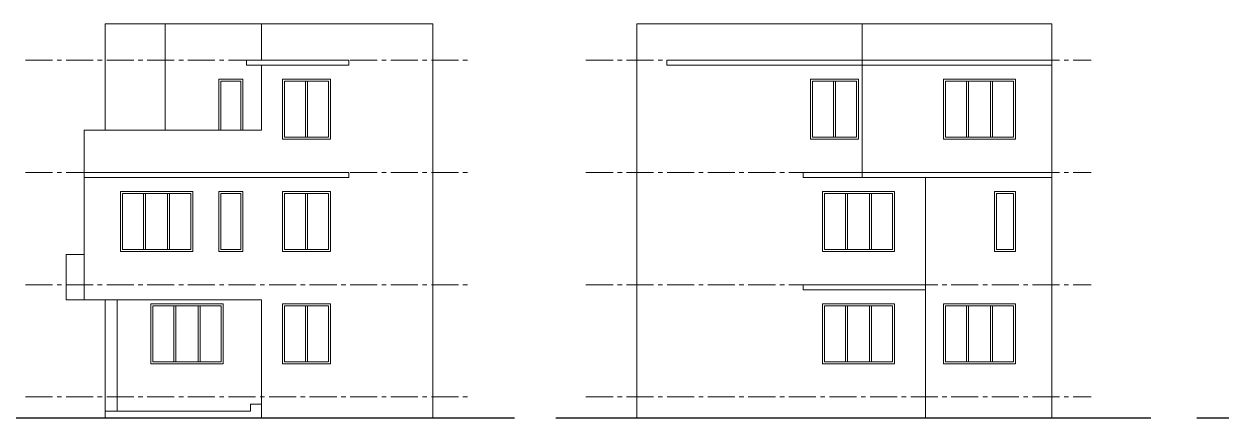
# Model space of a CAD drawing. Header units: inches. Extents: x 28835 to 36795, y -18828 to -9750.
# Drawn here: x 29918 to 31112, y -11342 to -10949 of the extents above; entities that cross this region are included whole.
import ezdxf

# ---------------------------------------------------------------- set-up
doc = ezdxf.new("R2010")
doc.units = ezdxf.units.IN
doc.header["$LTSCALE"] = 12
doc.header["$MEASUREMENT"] = 0
doc.linetypes.add('CENTER2', pattern=[1.125, 0.75, -0.125, 0.125, -0.125])
for name, color, linetype, lineweight in [('09 STRC CENTER', 113, 'CENTER2', 9), ('ele final', 145, 'Continuous', 20), ('Wall', 1, 'Continuous', 30), ('window', 6, 'Continuous', 9)]:
    doc.layers.add(name, color=color, linetype=linetype, lineweight=lineweight)

msp = doc.modelspace()

# ---------------------------------------------------------------- linework, layer by layer
at = {"layer": '09 STRC CENTER', "ltscale": 3}
for p, q in [((29919.17, -10984.59), (30364.41, -10984.59)), ((30478.42, -10984.59), (30982.48, -10984.59)), ((29919.17, -11096.59), (30364.41, -11096.59)), ((30478.42, -11096.59), (30982.48, -11096.59)), ((29919.17, -11208.59), (30364.41, -11208.59)), ((30478.42, -11208.59), (30982.48, -11208.59)), ((29919.17, -11320.59), (30364.41, -11320.59)), ((30478.42, -11320.59), (30982.48, -11320.59))]:
    msp.add_line(p, q, dxfattribs=at)
at = {"layer": 'ele final', "ltscale": 12}
for p, q in [((29998.65, -10948.59), (30325.65, -10948.59)), ((29998.65, -11054.59), (29998.65, -10948.59)), ((30058.65, -10948.59), (30058.65, -11054.59)), ((30154.65, -10984.59), (30154.65, -10948.59)), ((30325.65, -11341.59), (30325.65, -10948.59)), ((30529.12, -10948.59), (30529.12, -11341.59)), ((30529.12, -10948.59), (30943.14, -10948.59)), ((30754.14, -10948.59), (30754.14, -11101.59)), ((30943.14, -10948.59), (30943.14, -11341.59)), ((30154.65, -11054.59), (30154.65, -10989.59)), ((29977.65, -11054.59), (30154.65, -11054.59)), ((29977.65, -11223.59), (29977.65, -11054.59)), ((30817.14, -11101.59), (30817.14, -11341.59)), ((29959.65, -11178.59), (29977.65, -11178.59)), ((29959.65, -11178.59), (29959.65, -11223.59)), ((29977.65, -11223.59), (29959.65, -11223.59)), ((29977.65, -11223.59), (30154.65, -11223.59)), ((29998.65, -11341.59), (29998.65, -11223.59)), ((30010.65, -11223.59), (30010.65, -11334.59)), ((30154.65, -11341.59), (30154.65, -11223.59))]:
    msp.add_line(p, q, dxfattribs=at)
for points in [[(30241.65, -10984.59), (30139.79, -10984.59), (30139.79, -10989.59), (30241.65, -10989.59)], [(30943.14, -10984.59), (30559.14, -10984.59), (30559.14, -10989.59), (30943.14, -10989.59)], [(30241.65, -11096.59), (29977.65, -11096.59), (29977.65, -11101.59), (30241.65, -11101.59)], [(30943.14, -11096.59), (30695.29, -11096.59), (30695.29, -11101.59), (30943.14, -11101.59)]]:
    msp.add_lwpolyline(points, close=True, dxfattribs=at)
for points in [[(30817.14, -11208.59), (30695.29, -11208.59), (30695.29, -11213.59), (30817.14, -11213.59)], [(29998.65, -11341.59), (29998.65, -11334.59), (30143.65, -11334.59), (30143.65, -11327.59), (30154.65, -11327.59), (30154.65, -11320.59)]]:
    msp.add_lwpolyline(points, dxfattribs=at)
at = {"layer": 'Wall'}
for p, q in [((30407.07, -11341.59), (29883.45, -11341.59)), ((31042.12, -11341.59), (30448.41, -11341.59)), ((31585.84, -11341.59), (31087.87, -11341.59))]:
    msp.add_line(p, q, dxfattribs=at)
at = {"layer": 'window'}
for p, q in [((30198.65, -11005.59), (30198.65, -11061.59)), ((30200.65, -11005.59), (30200.65, -11061.59)), ((30725.44, -11005.59), (30725.44, -11061.59)), ((30727.44, -11005.59), (30727.44, -11061.59)), ((30858.12, -11061.59), (30858.12, -11005.59)), ((30860.12, -11061.59), (30860.12, -11005.59)), ((30882.12, -11061.59), (30882.12, -11005.59)), ((30884.12, -11061.59), (30884.12, -11005.59)), ((30037.01, -11173.59), (30037.01, -11117.59)), ((30039.01, -11173.59), (30039.01, -11117.59)), ((30061.01, -11173.59), (30061.01, -11117.59)), ((30063.01, -11173.59), (30063.01, -11117.59)), ((30198.65, -11117.59), (30198.65, -11173.59)), ((30200.65, -11117.59), (30200.65, -11173.59)), ((30737.44, -11173.59), (30737.44, -11117.59)), ((30739.44, -11173.59), (30739.44, -11117.59)), ((30761.44, -11173.59), (30761.44, -11117.59)), ((30763.44, -11173.59), (30763.44, -11117.59)), ((30067.34, -11285.59), (30067.34, -11229.59)), ((30069.34, -11285.59), (30069.34, -11229.59)), ((30091.34, -11285.59), (30091.34, -11229.59)), ((30093.34, -11285.59), (30093.34, -11229.59)), ((30198.65, -11229.59), (30198.65, -11285.59)), ((30200.65, -11229.59), (30200.65, -11285.59)), ((30737.44, -11285.59), (30737.44, -11229.59)), ((30739.44, -11285.59), (30739.44, -11229.59)), ((30761.44, -11285.59), (30761.44, -11229.59)), ((30763.44, -11285.59), (30763.44, -11229.59)), ((30858.12, -11285.59), (30858.12, -11229.59)), ((30860.12, -11285.59), (30860.12, -11229.59)), ((30882.12, -11285.59), (30882.12, -11229.59)), ((30884.12, -11285.59), (30884.12, -11229.59))]:
    msp.add_line(p, q, dxfattribs=at)
at = {"layer": 'window', "flags": 128}
for points in [[(30136.15, -11054.59), (30136.15, -11003.59), (30112.15, -11003.59), (30112.15, -11054.59)], [(30134.15, -11054.59), (30134.15, -11005.59), (30114.15, -11005.59), (30114.15, -11054.59)]]:
    msp.add_lwpolyline(points, dxfattribs=at)
for points in [[(30223.65, -11003.59), (30175.65, -11003.59), (30175.65, -11063.59), (30223.65, -11063.59)], [(30221.65, -11005.59), (30177.65, -11005.59), (30177.65, -11061.59), (30221.65, -11061.59)], [(30750.44, -11003.59), (30702.44, -11003.59), (30702.44, -11063.59), (30750.44, -11063.59)], [(30748.44, -11005.59), (30704.44, -11005.59), (30704.44, -11061.59), (30748.44, -11061.59)], [(30907.12, -11003.59), (30835.12, -11003.59), (30835.12, -11063.59), (30907.12, -11063.59)], [(30905.12, -11005.59), (30837.12, -11005.59), (30837.12, -11061.59), (30905.12, -11061.59)], [(30086.01, -11115.59), (30014.01, -11115.59), (30014.01, -11175.59), (30086.01, -11175.59)], [(30084.01, -11117.59), (30016.01, -11117.59), (30016.01, -11173.59), (30084.01, -11173.59)], [(30136.15, -11115.59), (30112.15, -11115.59), (30112.15, -11175.59), (30136.15, -11175.59)], [(30134.15, -11117.59), (30114.15, -11117.59), (30114.15, -11173.59), (30134.15, -11173.59)], [(30223.65, -11115.59), (30175.65, -11115.59), (30175.65, -11175.59), (30223.65, -11175.59)], [(30221.65, -11117.59), (30177.65, -11117.59), (30177.65, -11173.59), (30221.65, -11173.59)], [(30786.44, -11115.59), (30714.44, -11115.59), (30714.44, -11175.59), (30786.44, -11175.59)], [(30784.44, -11117.59), (30716.44, -11117.59), (30716.44, -11173.59), (30784.44, -11173.59)], [(30907.12, -11115.59), (30886.12, -11115.59), (30886.12, -11175.59), (30907.12, -11175.59)], [(30905.12, -11117.59), (30888.12, -11117.59), (30888.12, -11173.59), (30905.12, -11173.59)], [(30116.34, -11227.59), (30044.34, -11227.59), (30044.34, -11287.59), (30116.34, -11287.59)], [(30223.65, -11227.59), (30175.65, -11227.59), (30175.65, -11287.59), (30223.65, -11287.59)], [(30786.44, -11227.59), (30714.44, -11227.59), (30714.44, -11287.59), (30786.44, -11287.59)], [(30907.12, -11227.59), (30835.12, -11227.59), (30835.12, -11287.59), (30907.12, -11287.59)], [(30114.34, -11229.59), (30046.34, -11229.59), (30046.34, -11285.59), (30114.34, -11285.59)], [(30221.65, -11229.59), (30177.65, -11229.59), (30177.65, -11285.59), (30221.65, -11285.59)], [(30784.44, -11229.59), (30716.44, -11229.59), (30716.44, -11285.59), (30784.44, -11285.59)], [(30905.12, -11229.59), (30837.12, -11229.59), (30837.12, -11285.59), (30905.12, -11285.59)]]:
    msp.add_lwpolyline(points, close=True, dxfattribs=at)

doc.saveas('drawing.dxf')
